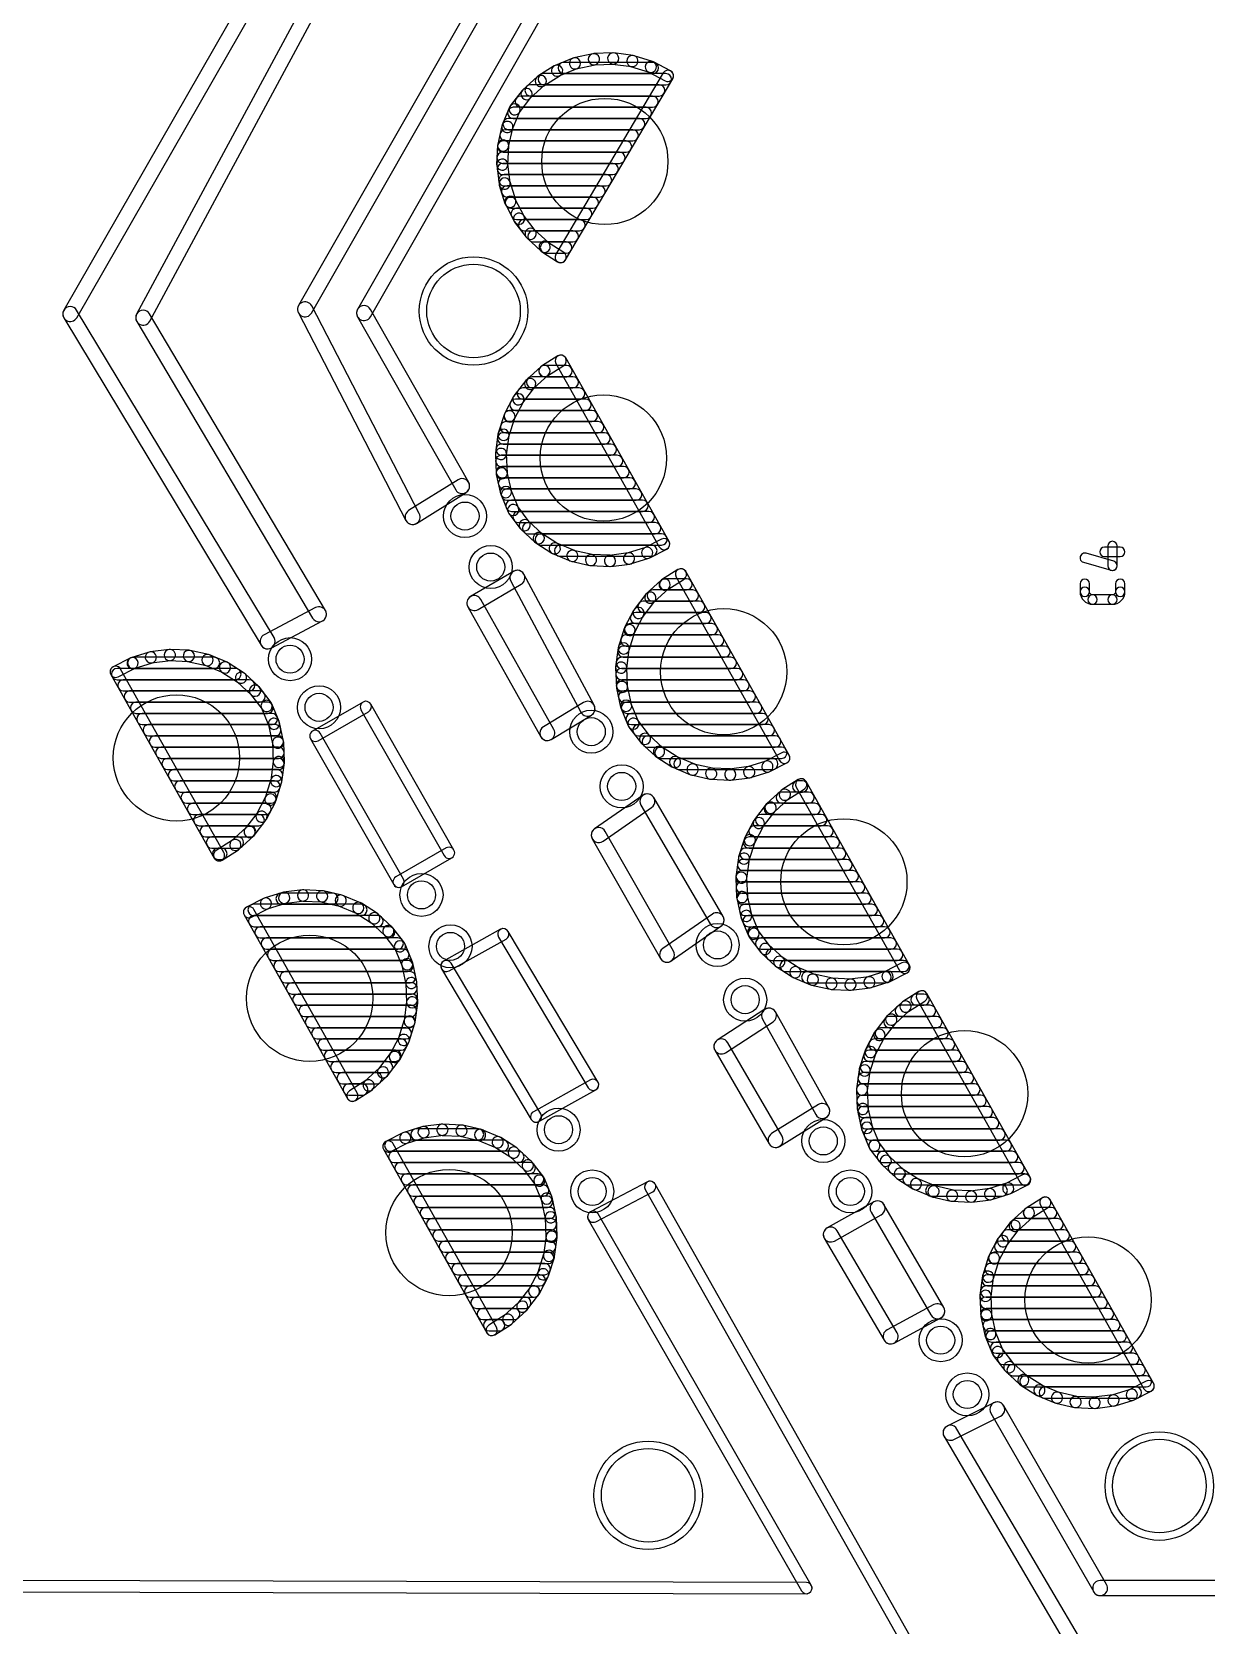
# Model space of a CAD drawing. Extents: x 0.02 to 3.96, y 0.03 to 4.16.
# Drawn here: x 1.051 to 1.679, y 2.564 to 3.415 of the extents above; entities that cross this region are included whole.
import ezdxf

# ---------------------------------------------------------------- set-up
doc = ezdxf.new("R2010")
doc.units = 0
for name, color, linetype in [('17', 82, 'CONTINUOUS'), ('20', 253, 'CONTINUOUS'), ('25', 253, 'CONTINUOUS'), ('30', 253, 'CONTINUOUS')]:
    doc.layers.add(name, color=color, linetype=linetype)

# ---------------------------------------------------------------- blocks, each defined once
blk = doc.blocks.new('ROUNDP')
blk.add_circle((0, 0), 0.5)

msp = doc.modelspace()

# ---------------------------------------------------------------- linework, layer by layer
at = {"layer": '20'}
for points in [[(1.377027, 3.590234), (1.193527, 3.268984, 1), (1.200473, 3.265016), (1.383973, 3.586266, 1)], [(1.231974, 3.263017), (1.408474, 3.572267, 1), (1.401526, 3.576233), (1.225026, 3.266983, 1)], [(1.170279, 3.444988), (1.068029, 3.266488, 1), (1.074971, 3.262512), (1.177221, 3.441012, 1)], [(1.114022, 3.260603), (1.204522, 3.428603, 1), (1.197478, 3.432397), (1.106978, 3.264397, 1)], [(1.193448, 3.26516), (1.250948, 3.15416, 1), (1.258052, 3.15784), (1.200552, 3.26884, 1)], [(1.068074, 3.262435), (1.173574, 3.087435, 1), (1.180426, 3.091565), (1.074926, 3.266565, 1)], [(1.20794, 3.10604), (1.11394, 3.26454, 1), (1.10706, 3.26046), (1.20106, 3.10196, 1)], [(1.284479, 3.174474), (1.231979, 3.266974, 1), (1.225021, 3.263026), (1.277521, 3.170526, 1)], [(1.256614, 3.152604), (1.283114, 3.169104, 1), (1.278886, 3.175896), (1.252386, 3.159396, 1)], [(1.289525, 3.10655), (1.312525, 3.12005, 1), (1.308475, 3.12695), (1.285475, 3.11345, 1)], [(1.306974, 3.121611), (1.344474, 3.051611, 1), (1.351526, 3.055389), (1.314026, 3.125389, 1)], [(1.329988, 3.042457), (1.290988, 3.111957, 1), (1.284012, 3.108043), (1.323012, 3.038543, 1)], [(1.178866, 3.085962), (1.206366, 3.100462, 1), (1.202634, 3.107538), (1.175134, 3.093038, 1)], [(1.228006, 3.057102), (1.201006, 3.041602, 1), (1.203994, 3.036398), (1.230994, 3.051898, 1)], [(1.276606, 2.977987), (1.232106, 3.055987, 1), (1.226894, 3.053013), (1.271394, 2.975013, 1)], [(1.34593, 3.056923), (1.32443, 3.043923, 1), (1.32857, 3.037077), (1.35007, 3.050077, 1)], [(1.199894, 3.037513), (1.244394, 2.959513, 1), (1.249606, 2.962487), (1.205106, 3.040487, 1)], [(1.356277, 2.982711), (1.382277, 3.000711, 1), (1.377723, 3.007289), (1.351723, 2.989289, 1)], [(1.376544, 3.001986), (1.413544, 2.938486, 1), (1.420456, 2.942514), (1.383456, 3.006014, 1)], [(1.393975, 2.923982), (1.357475, 2.987982, 1), (1.350525, 2.984018), (1.387025, 2.920018, 1)], [(1.248494, 2.958398), (1.275494, 2.973898, 1), (1.272506, 2.979102), (1.245506, 2.963602, 1)], [(1.41471, 2.94378), (1.38821, 2.92528, 1), (1.39279, 2.91872), (1.41929, 2.93722, 1)], [(1.301539, 2.93562), (1.271039, 2.91862, 1), (1.273961, 2.91338), (1.304461, 2.93038, 1)], [(1.353577, 2.854036), (1.305577, 2.934536, 1), (1.300423, 2.931464), (1.348423, 2.850964, 1)], [(1.269923, 2.914464), (1.317923, 2.833964, 1), (1.323077, 2.837036), (1.275077, 2.917536, 1)], [(1.421673, 2.869642), (1.447173, 2.886142, 1), (1.442827, 2.892858), (1.417327, 2.876358, 1)], [(1.441508, 2.887549), (1.470008, 2.836549, 1), (1.476992, 2.840451), (1.448492, 2.891451, 1)], [(1.45196, 2.825007), (1.42296, 2.875007, 1), (1.41604, 2.870993), (1.44504, 2.820993, 1)], [(1.321961, 2.83288), (1.352461, 2.84988, 1), (1.349539, 2.85512), (1.319039, 2.83812, 1)], [(1.471392, 2.8419), (1.446392, 2.8264, 1), (1.450608, 2.8196), (1.475608, 2.8351, 1)], [(1.352394, 2.779343), (1.382894, 2.795343, 1), (1.380106, 2.800657), (1.349606, 2.784657, 1)], [(1.378887, 2.796525), (1.516887, 2.552025, 1), (1.522113, 2.554975), (1.384113, 2.799475, 1)], [(1.467601, 2.584994), (1.353601, 2.783494, 1), (1.348399, 2.780506), (1.462399, 2.582006, 1)], [(1.479954, 2.76901), (1.504954, 2.78301, 1), (1.501046, 2.78999), (1.476046, 2.77599, 1)], [(1.499543, 2.784488), (1.531543, 2.729488, 1), (1.538457, 2.733512), (1.506457, 2.788512, 1)], [(1.513449, 2.720025), (1.481449, 2.774525, 1), (1.474551, 2.770475), (1.506551, 2.715975, 1)], [(1.533099, 2.73502), (1.508099, 2.72152, 1), (1.511901, 2.71448), (1.536901, 2.72798, 1)], [(1.543789, 2.662922), (1.568789, 2.675422, 1), (1.565211, 2.682578), (1.540211, 2.670078, 1)], [(1.563534, 2.677004), (1.618534, 2.581504, 1), (1.625466, 2.585496), (1.570466, 2.680996, 1)], [(1.610448, 2.558028), (1.545448, 2.668528, 1), (1.538552, 2.664472), (1.603552, 2.553972, 1)], [(1.037493, 2.5815), (1.464993, 2.5805, 1), (1.465007, 2.5865), (1.037507, 2.5875, 1)], [(1.622, 2.5795), (1.727, 2.5795, 1), (1.727, 2.5875), (1.622, 2.5875, 1)]]:
    msp.add_lwpolyline(points, format="xyb", close=True, dxfattribs=at)
for centre, radius in [((1.28706, 3.266093), 0.025), ((1.2825, 3.1565), 0.0075), ((1.29625, 3.12925), 0.0075), ((1.189, 3.08), 0.0075), ((1.2045, 3.05425), 0.0075), ((1.35, 3.04125), 0.0075), ((1.36625, 3.012), 0.0075), ((1.25925, 2.954), 0.0075), ((1.27475, 2.9265), 0.0075), ((1.4175, 2.92725), 0.0075), ((1.43225, 2.898), 0.0075), ((1.3325, 2.8285), 0.0075), ((1.474, 2.8225), 0.0075), ((1.3505, 2.7955), 0.0075), ((1.4885, 2.7955), 0.0075), ((1.53675, 2.716), 0.0075), ((1.551, 2.687), 0.0075), ((1.380404, 2.63309), 0.025), ((1.653625, 2.638033), 0.025)]:
    msp.add_circle(centre, radius, dxfattribs=at)
at = {"layer": '25'}
for points in [[(1.631028, 3.129949), (1.631028, 3.140504, 1), (1.626028, 3.140504), (1.626028, 3.129949, 1)], [(1.631028, 3.129949), (1.631028, 3.140504, 1), (1.626028, 3.140504), (1.626028, 3.129949, 1)], [(1.613063, 3.131767), (1.627841, 3.127545, 1), (1.629215, 3.132353), (1.614437, 3.136575, 1)], [(1.613063, 3.131767), (1.627841, 3.127545, 1), (1.629215, 3.132353), (1.614437, 3.136575, 1)], [(1.624306, 3.134837), (1.63275, 3.134837, 1), (1.63275, 3.139837), (1.624306, 3.139837, 1)], [(1.624306, 3.134837), (1.63275, 3.134837, 1), (1.63275, 3.139837), (1.624306, 3.139837, 1)], [(1.61625, 3.116058), (1.61625, 3.12028, 1), (1.61125, 3.12028), (1.61125, 3.116058, 1)], [(1.61625, 3.116058), (1.61625, 3.12028, 1), (1.61125, 3.12028), (1.61125, 3.116058, 1)], [(1.61625, 3.116058, 1), (1.61125, 3.116058, 0.414196), (1.617972, 3.109336, 1), (1.617972, 3.114336, -0.414196)], [(1.61625, 3.116058, 1), (1.61125, 3.116058, 0.414196), (1.617972, 3.109336, 1), (1.617972, 3.114336, -0.414196)], [(1.628528, 3.114336, 1), (1.628528, 3.109336, 0.414214), (1.63525, 3.116058, 1), (1.63025, 3.116058, -0.414214)], [(1.628528, 3.114336, 1), (1.628528, 3.109336, 0.414214), (1.63525, 3.116058, 1), (1.63025, 3.116058, -0.414214)], [(1.63025, 3.12028), (1.63025, 3.116058, 1), (1.63525, 3.116058), (1.63525, 3.12028, 1)], [(1.63025, 3.12028), (1.63025, 3.116058, 1), (1.63525, 3.116058), (1.63525, 3.12028, 1)], [(1.628528, 3.114336), (1.617972, 3.114336, 1), (1.617972, 3.109336), (1.628528, 3.109336, 1)], [(1.628528, 3.114336), (1.617972, 3.114336, 1), (1.617972, 3.109336), (1.628528, 3.109336, 1)]]:
    msp.add_lwpolyline(points, format="xyb", close=True, dxfattribs=at)
at = {"layer": '30'}
for points in [[(1.332896, 3.391756), (1.342451, 3.395682, 1), (1.340171, 3.401232), (1.330616, 3.397305, 1)], [(1.335332, 3.393), (1.382905, 3.393, 1), (1.382905, 3.399), (1.335332, 3.399, 1)], [(1.341952, 3.395526), (1.352044, 3.397734, 1), (1.350761, 3.403595), (1.34067, 3.401388, 1)], [(1.351525, 3.397667), (1.361847, 3.398089, 1), (1.361602, 3.404084), (1.35128, 3.403662, 1)], [(1.361325, 3.398113), (1.371563, 3.396736, 1), (1.372362, 3.402683), (1.362124, 3.40406, 1)], [(1.371053, 3.396851), (1.380896, 3.393717, 1), (1.382716, 3.399434), (1.372873, 3.402568, 1)], [(1.380413, 3.393919), (1.389563, 3.389123, 1), (1.392349, 3.394437), (1.383199, 3.399233, 1)], [(1.317413, 3.379829), (1.325049, 3.386787, 1), (1.321007, 3.391222), (1.313371, 3.384264, 1)], [(1.324633, 3.38647), (1.333361, 3.391996, 1), (1.330151, 3.397065), (1.321423, 3.391539, 1)], [(1.324601, 3.387), (1.389903, 3.387, 1), (1.389903, 3.393), (1.324601, 3.393, 1)], [(1.388374, 3.393308), (1.33106, 3.296437, 1), (1.336224, 3.293381), (1.393538, 3.390253, 1)], [(1.311456, 3.372035), (1.317767, 3.380213, 1), (1.313017, 3.383879), (1.306706, 3.375701, 1)], [(1.312269, 3.375), (1.382803, 3.375, 1), (1.382803, 3.381), (1.312269, 3.381, 1)], [(1.317536, 3.381), (1.386353, 3.381, 1), (1.386353, 3.387), (1.317536, 3.387, 1)], [(1.307911, 3.363308), (1.311848, 3.372709, 1), (1.306313, 3.375027), (1.302377, 3.365626, 1)], [(1.308298, 3.369), (1.379253, 3.369, 1), (1.379253, 3.375), (1.308298, 3.375, 1)], [(1.305826, 3.353864), (1.30807, 3.363806, 1), (1.302217, 3.365128), (1.299973, 3.355186, 1)], [(1.305786, 3.363), (1.375703, 3.363, 1), (1.375703, 3.369), (1.305786, 3.369, 1)], [(1.305412, 3.344202), (1.305896, 3.354383, 1), (1.299903, 3.354667), (1.299419, 3.344487, 1)], [(1.302875, 3.351), (1.368603, 3.351, 1), (1.368603, 3.357), (1.302875, 3.357, 1)], [(1.304135, 3.357), (1.372153, 3.357, 1), (1.372153, 3.363), (1.304135, 3.363, 1)], [(1.306683, 3.334614), (1.305391, 3.344724, 1), (1.29944, 3.343964), (1.300731, 3.333854, 1)], [(1.302589, 3.345), (1.365053, 3.345, 1), (1.365053, 3.351), (1.302589, 3.351, 1)], [(1.302715, 3.339), (1.361503, 3.339, 1), (1.361503, 3.345), (1.302715, 3.345, 1)], [(1.303481, 3.333), (1.357953, 3.333, 1), (1.357953, 3.339), (1.303481, 3.339, 1)], [(1.309599, 3.325393), (1.306572, 3.335125, 1), (1.300842, 3.333343), (1.30387, 3.323611, 1)], [(1.305024, 3.327), (1.354403, 3.327, 1), (1.354403, 3.333), (1.305024, 3.333, 1)], [(1.314072, 3.316818), (1.309401, 3.325877, 1), (1.304068, 3.323127), (1.308739, 3.314068, 1)], [(1.306993, 3.321), (1.350853, 3.321, 1), (1.350853, 3.327), (1.306993, 3.327, 1)], [(1.310087, 3.315), (1.347304, 3.315, 1), (1.347304, 3.321), (1.310087, 3.321, 1)], [(1.319966, 3.30915), (1.313793, 3.31726, 1), (1.309018, 3.313626), (1.315192, 3.305516, 1)], [(1.314027, 3.309), (1.343754, 3.309, 1), (1.343754, 3.315), (1.314027, 3.315, 1)], [(1.327102, 3.302623), (1.319614, 3.309537, 1), (1.315544, 3.305129), (1.323032, 3.298215, 1)], [(1.319023, 3.303), (1.340204, 3.303, 1), (1.340204, 3.309), (1.319023, 3.309, 1)], [(1.335263, 3.297433), (1.326688, 3.302942, 1), (1.323445, 3.297895), (1.33202, 3.292385, 1)], [(1.325718, 3.297), (1.336654, 3.297, 1), (1.336654, 3.303), (1.325718, 3.303, 1)], [(1.319363, 3.224879), (1.326999, 3.231837, 1), (1.322958, 3.236272), (1.315322, 3.229314, 1)], [(1.324919, 3.231), (1.336849, 3.231, 1), (1.336849, 3.237), (1.324919, 3.237, 1)], [(1.326583, 3.231519), (1.335311, 3.237046, 1), (1.332101, 3.242115), (1.323373, 3.236589, 1)], [(1.331092, 3.238108), (1.386328, 3.140037, 1), (1.391556, 3.142981), (1.33632, 3.241053, 1)], [(1.313406, 3.217085), (1.319717, 3.225263, 1), (1.314967, 3.228929), (1.308656, 3.220751, 1)], [(1.318334, 3.225), (1.340228, 3.225, 1), (1.340228, 3.231), (1.318334, 3.231, 1)], [(1.308892, 3.208376), (1.313688, 3.217526, 1), (1.308374, 3.220311), (1.303578, 3.211161, 1)], [(1.309501, 3.213), (1.346987, 3.213, 1), (1.346987, 3.219), (1.309501, 3.219, 1)], [(1.313409, 3.219), (1.343608, 3.219, 1), (1.343608, 3.225), (1.313409, 3.225, 1)], [(1.30596, 3.199015), (1.309094, 3.208858, 1), (1.303377, 3.210679), (1.300243, 3.200835, 1)], [(1.306357, 3.207), (1.350366, 3.207, 1), (1.350366, 3.213), (1.306357, 3.213, 1)], [(1.304698, 3.189287), (1.306075, 3.199525, 1), (1.300128, 3.200325), (1.298751, 3.190087, 1)], [(1.304399, 3.201), (1.353746, 3.201, 1), (1.353746, 3.207), (1.304399, 3.207, 1)], [(1.302035, 3.189), (1.360504, 3.189, 1), (1.360504, 3.195), (1.302035, 3.195, 1)], [(1.302842, 3.195), (1.357125, 3.195, 1), (1.357125, 3.201), (1.302842, 3.201, 1)], [(1.305144, 3.179487), (1.304722, 3.189809, 1), (1.298727, 3.189564), (1.299149, 3.179242, 1)], [(1.301875, 3.183), (1.363883, 3.183, 1), (1.363883, 3.189), (1.301875, 3.189, 1)], [(1.30212, 3.177), (1.367263, 3.177, 1), (1.367263, 3.183), (1.30212, 3.183, 1)], [(1.307285, 3.169914), (1.305077, 3.180006, 1), (1.299216, 3.178724), (1.301423, 3.168632, 1)], [(1.30332, 3.171), (1.370642, 3.171, 1), (1.370642, 3.177), (1.30332, 3.177, 1)], [(1.311055, 3.160859), (1.307129, 3.170414, 1), (1.301579, 3.168133), (1.305506, 3.158578, 1)], [(1.304877, 3.165), (1.374021, 3.165, 1), (1.374021, 3.171), (1.304877, 3.171, 1)], [(1.307343, 3.159), (1.377401, 3.159, 1), (1.377401, 3.165), (1.307343, 3.165, 1)], [(1.316841, 3.153425), (1.310668, 3.161535, 1), (1.305894, 3.157901), (1.312067, 3.149791, 1)], [(1.311111, 3.153), (1.38078, 3.153, 1), (1.38078, 3.159), (1.311111, 3.159, 1)], [(1.323977, 3.146898), (1.316489, 3.153812, 1), (1.312419, 3.149404), (1.319907, 3.14249, 1)], [(1.316196, 3.147), (1.384159, 3.147, 1), (1.384159, 3.153), (1.316196, 3.153, 1)], [(1.332138, 3.141708), (1.323563, 3.147218, 1), (1.32032, 3.14217), (1.328895, 3.13666, 1)], [(1.323021, 3.141), (1.387539, 3.141, 1), (1.387539, 3.147), (1.323021, 3.147, 1)], [(1.387567, 3.144175), (1.378508, 3.139504, 1), (1.381258, 3.134171), (1.390317, 3.138843, 1)], [(1.341077, 3.138015), (1.331675, 3.141951, 1), (1.329358, 3.136417), (1.338759, 3.13248, 1)], [(1.333345, 3.135), (1.382137, 3.135, 1), (1.382137, 3.141), (1.333345, 3.141, 1)], [(1.350521, 3.135929), (1.340579, 3.138174, 1), (1.339257, 3.132321), (1.349199, 3.130077, 1)], [(1.360183, 3.135516), (1.350002, 3.136, 1), (1.349718, 3.130006), (1.359898, 3.129523, 1)], [(1.369771, 3.136786), (1.359661, 3.135495, 1), (1.360421, 3.129543), (1.370531, 3.130835, 1)], [(1.378992, 3.139702), (1.36926, 3.136675, 1), (1.371042, 3.130946), (1.380774, 3.133973, 1)], [(1.390833, 3.117309), (1.399561, 3.122836, 1), (1.396351, 3.127905), (1.387623, 3.122379, 1)], [(1.395342, 3.123898), (1.450578, 3.025827, 1), (1.455806, 3.028771), (1.40057, 3.126843, 1)], [(1.383613, 3.110669), (1.391249, 3.117627, 1), (1.387208, 3.122062), (1.379572, 3.115104, 1)], [(1.382814, 3.111), (1.40436, 3.111, 1), (1.40436, 3.117), (1.382814, 3.117, 1)], [(1.389474, 3.117), (1.400981, 3.117, 1), (1.400981, 3.123), (1.389474, 3.123, 1)], [(1.377656, 3.102875), (1.383967, 3.111053, 1), (1.379217, 3.114719), (1.372906, 3.106541, 1)], [(1.377821, 3.105), (1.407739, 3.105, 1), (1.407739, 3.111), (1.377821, 3.111, 1)], [(1.373142, 3.094166), (1.377938, 3.103316, 1), (1.372624, 3.106101), (1.367828, 3.096951, 1)], [(1.373861, 3.099), (1.411119, 3.099, 1), (1.411119, 3.105), (1.373861, 3.105, 1)], [(1.37021, 3.084805), (1.373344, 3.094648, 1), (1.367627, 3.096469), (1.364493, 3.086625, 1)], [(1.368716, 3.087), (1.417877, 3.087, 1), (1.417877, 3.093), (1.368716, 3.093, 1)], [(1.370717, 3.093), (1.414498, 3.093, 1), (1.414498, 3.099), (1.370717, 3.099, 1)], [(1.105758, 3.075047), (1.11549, 3.078075, 1), (1.113708, 3.083804), (1.103976, 3.080777, 1)], [(1.114979, 3.077964), (1.125089, 3.079255, 1), (1.124329, 3.085207), (1.114219, 3.083915, 1)], [(1.124567, 3.079234), (1.134747, 3.07875, 1), (1.135032, 3.084743), (1.124852, 3.085227, 1)], [(1.134229, 3.07882), (1.144171, 3.076576, 1), (1.145493, 3.082429), (1.13555, 3.084673, 1)], [(1.368948, 3.075077), (1.370325, 3.085315, 1), (1.364378, 3.086115), (1.363001, 3.075877, 1)], [(1.367121, 3.081), (1.421257, 3.081, 1), (1.421257, 3.087), (1.367121, 3.087, 1)], [(1.097183, 3.070574), (1.106242, 3.075246, 1), (1.103492, 3.080578), (1.094433, 3.075907, 1)], [(1.153658, 2.976642), (1.098422, 3.074713, 1), (1.093194, 3.071769), (1.14843, 2.973697, 1)], [(1.096507, 3.069), (1.159783, 3.069, 1), (1.159783, 3.075), (1.096507, 3.075, 1)], [(1.10515, 3.075), (1.14842, 3.075, 1), (1.14842, 3.081), (1.10515, 3.081, 1)], [(1.143673, 3.076735), (1.153075, 3.072799, 1), (1.155392, 3.078333), (1.145991, 3.08227, 1)], [(1.152612, 3.073042), (1.161186, 3.067532, 1), (1.16443, 3.07258), (1.155855, 3.07809, 1)], [(1.369394, 3.065277), (1.368972, 3.075599, 1), (1.362977, 3.075354), (1.363399, 3.065032, 1)], [(1.366117, 3.069), (1.428015, 3.069, 1), (1.428015, 3.075), (1.366117, 3.075, 1)], [(1.366314, 3.075), (1.424636, 3.075, 1), (1.424636, 3.081), (1.366314, 3.081, 1)], [(1.099886, 3.063), (1.1672, 3.063, 1), (1.1672, 3.069), (1.099886, 3.069, 1)], [(1.160773, 3.067852), (1.168261, 3.060938, 1), (1.172331, 3.065345), (1.164843, 3.07226, 1)], [(1.167909, 3.061324), (1.174082, 3.053215, 1), (1.178856, 3.056849), (1.172683, 3.064959, 1)], [(1.366362, 3.063), (1.431395, 3.063, 1), (1.431395, 3.069), (1.366362, 3.069, 1)], [(1.371535, 3.055704), (1.369327, 3.065796, 1), (1.363466, 3.064514), (1.365673, 3.054422, 1)], [(1.103266, 3.057), (1.172687, 3.057, 1), (1.172687, 3.063), (1.103266, 3.063, 1)], [(1.173694, 3.053891), (1.177621, 3.044336, 1), (1.183171, 3.046617), (1.179244, 3.056172, 1)], [(1.367524, 3.057), (1.434774, 3.057, 1), (1.434774, 3.063), (1.367524, 3.063, 1)], [(1.375305, 3.046649), (1.371379, 3.056204, 1), (1.365829, 3.053923), (1.369756, 3.044368, 1)], [(1.106645, 3.051), (1.176893, 3.051, 1), (1.176893, 3.057), (1.106645, 3.057, 1)], [(1.110024, 3.045), (1.179359, 3.045, 1), (1.179359, 3.051), (1.110024, 3.051, 1)], [(1.369041, 3.051), (1.438153, 3.051, 1), (1.438153, 3.057), (1.369041, 3.057, 1)], [(1.371507, 3.045), (1.441532, 3.045, 1), (1.441532, 3.051), (1.371507, 3.051, 1)], [(1.113404, 3.039), (1.181156, 3.039, 1), (1.181156, 3.045), (1.113404, 3.045, 1)], [(1.177465, 3.044835), (1.179673, 3.034744, 1), (1.185534, 3.036026), (1.183327, 3.046118, 1)], [(1.381091, 3.039215), (1.374918, 3.047325, 1), (1.370144, 3.043691), (1.376317, 3.035581, 1)], [(1.375201, 3.039), (1.444912, 3.039, 1), (1.444912, 3.045), (1.375201, 3.045, 1)], [(1.388227, 3.032688), (1.380739, 3.039602, 1), (1.376669, 3.035194), (1.384157, 3.02828, 1)], [(1.116783, 3.033), (1.182469, 3.033, 1), (1.182469, 3.039), (1.116783, 3.039, 1)], [(1.120162, 3.027), (1.182824, 3.027, 1), (1.182824, 3.033), (1.120162, 3.033, 1)], [(1.179606, 3.035262), (1.180028, 3.024941, 1), (1.186023, 3.025186), (1.185601, 3.035507, 1)], [(1.380218, 3.033), (1.448291, 3.033, 1), (1.448291, 3.039), (1.380218, 3.039, 1)], [(1.396388, 3.027498), (1.387813, 3.033008, 1), (1.38457, 3.02796), (1.393145, 3.02245, 1)], [(1.386945, 3.027), (1.45167, 3.027, 1), (1.45167, 3.033), (1.386945, 3.033, 1)], [(1.123542, 3.021), (1.182883, 3.021, 1), (1.182883, 3.027), (1.123542, 3.027, 1)], [(1.180052, 3.025463), (1.178675, 3.015225, 1), (1.184622, 3.014425), (1.185999, 3.024663, 1)], [(1.405327, 3.023805), (1.395925, 3.027741, 1), (1.393608, 3.022207), (1.403009, 3.01827, 1)], [(1.397093, 3.021), (1.446794, 3.021, 1), (1.446794, 3.027), (1.397093, 3.027, 1)], [(1.414771, 3.021719), (1.404829, 3.023964, 1), (1.403507, 3.018111), (1.413449, 3.015867, 1)], [(1.443242, 3.025492), (1.43351, 3.022465, 1), (1.435292, 3.016736), (1.445024, 3.019763, 1)], [(1.451817, 3.029965), (1.442758, 3.025294, 1), (1.445508, 3.019961), (1.454567, 3.024633, 1)], [(1.126921, 3.015), (1.182076, 3.015, 1), (1.182076, 3.021), (1.126921, 3.021, 1)], [(1.1303, 3.009), (1.180749, 3.009, 1), (1.180749, 3.015), (1.1303, 3.015, 1)], [(1.17879, 3.015735), (1.175656, 3.005892, 1), (1.181373, 3.004071), (1.184507, 3.013915, 1)], [(1.424433, 3.021306), (1.414252, 3.02179, 1), (1.413968, 3.015796), (1.424148, 3.015313, 1)], [(1.434021, 3.022576), (1.423911, 3.021285, 1), (1.424671, 3.015333), (1.434781, 3.016625, 1)], [(1.455083, 3.005019), (1.463811, 3.010546, 1), (1.460601, 3.015615), (1.451873, 3.010089, 1)], [(1.4605, 3.009), (1.462814, 3.009, 1), (1.462814, 3.015), (1.4605, 3.015, 1)], [(1.459592, 3.011608), (1.514828, 2.913537, 1), (1.520056, 2.916481), (1.46482, 3.014553, 1)], [(1.13368, 3.003), (1.178839, 3.003, 1), (1.178839, 3.009), (1.13368, 3.009, 1)], [(1.175857, 3.006374), (1.171062, 2.997224, 1), (1.176376, 2.994439), (1.181172, 3.003589, 1)], [(1.447863, 2.998379), (1.455499, 3.005337, 1), (1.451458, 3.009772), (1.443822, 3.002814, 1)], [(1.451773, 3.003), (1.466194, 3.003, 1), (1.466194, 3.009), (1.451773, 3.009, 1)], [(1.137059, 2.997), (1.175904, 2.997, 1), (1.175904, 3.003), (1.137059, 3.003, 1)], [(1.171344, 2.997664), (1.165033, 2.989486, 1), (1.169783, 2.985821), (1.176094, 2.993999, 1)], [(1.441906, 2.990585), (1.448217, 2.998763, 1), (1.443467, 3.002429), (1.437156, 2.994251, 1)], [(1.445382, 2.997), (1.469573, 2.997, 1), (1.469573, 3.003), (1.445382, 3.003, 1)], [(1.140438, 2.991), (1.172306, 2.991, 1), (1.172306, 2.997), (1.140438, 2.997, 1)], [(1.143818, 2.985), (1.167675, 2.985, 1), (1.167675, 2.991), (1.143818, 2.991, 1)], [(1.165387, 2.989871), (1.157751, 2.982913, 1), (1.161792, 2.978478), (1.169428, 2.985436, 1)], [(1.437392, 2.981876), (1.442188, 2.991026, 1), (1.436874, 2.993811), (1.432078, 2.984661, 1)], [(1.437215, 2.985), (1.476332, 2.985, 1), (1.476332, 2.991), (1.437215, 2.991, 1)], [(1.440751, 2.991), (1.472952, 2.991, 1), (1.472952, 2.997), (1.440751, 2.997, 1)], [(1.147197, 2.979), (1.161203, 2.979, 1), (1.161203, 2.985), (1.147197, 2.985, 1)], [(1.158167, 2.98323), (1.149439, 2.977704, 1), (1.152649, 2.972635), (1.161377, 2.978161, 1)], [(1.43446, 2.972515), (1.437594, 2.982358, 1), (1.431877, 2.984179), (1.428743, 2.974335, 1)], [(1.434331, 2.979), (1.479711, 2.979, 1), (1.479711, 2.985), (1.434331, 2.985, 1)], [(1.150576, 2.973), (1.152355, 2.973, 1), (1.152355, 2.979), (1.150576, 2.979, 1)], [(1.433198, 2.962787), (1.434575, 2.973025, 1), (1.428628, 2.973825), (1.427251, 2.963587, 1)], [(1.431141, 2.967), (1.48647, 2.967, 1), (1.48647, 2.973), (1.431141, 2.973, 1)], [(1.432421, 2.973), (1.48309, 2.973, 1), (1.48309, 2.979), (1.432421, 2.979, 1)], [(1.433644, 2.952987), (1.433222, 2.963309, 1), (1.427227, 2.963064), (1.427649, 2.952742, 1)], [(1.430334, 2.961), (1.489849, 2.961, 1), (1.489849, 2.967), (1.430334, 2.967, 1)], [(1.177008, 2.946547), (1.18674, 2.949575, 1), (1.184958, 2.955304), (1.175226, 2.952277, 1)], [(1.184437, 2.949), (1.211663, 2.949, 1), (1.211663, 2.955), (1.184437, 2.955, 1)], [(1.186229, 2.949464), (1.196339, 2.950755, 1), (1.195579, 2.956707), (1.185469, 2.955415, 1)], [(1.195817, 2.950734), (1.205997, 2.95025, 1), (1.206282, 2.956243), (1.196102, 2.956727, 1)], [(1.205479, 2.95032), (1.215421, 2.948076, 1), (1.216743, 2.953929), (1.2068, 2.956173, 1)], [(1.430437, 2.955), (1.493228, 2.955, 1), (1.493228, 2.961), (1.430437, 2.961, 1)], [(1.435785, 2.943414), (1.433577, 2.953506, 1), (1.427716, 2.952224), (1.429923, 2.942132, 1)], [(1.430836, 2.949), (1.496608, 2.949, 1), (1.496608, 2.955), (1.430836, 2.955, 1)], [(1.168433, 2.942074), (1.177492, 2.946746, 1), (1.174742, 2.952078), (1.165683, 2.947407, 1)], [(1.224908, 2.848142), (1.169672, 2.946213, 1), (1.164444, 2.943269), (1.21968, 2.845197, 1)], [(1.1695, 2.943), (1.227142, 2.943, 1), (1.227142, 2.949), (1.1695, 2.949, 1)], [(1.214923, 2.948235), (1.224325, 2.944299, 1), (1.226642, 2.949833), (1.217241, 2.95377, 1)], [(1.223862, 2.944542), (1.232436, 2.939032, 1), (1.23568, 2.94408), (1.227105, 2.94959, 1)], [(1.432148, 2.943), (1.499987, 2.943, 1), (1.499987, 2.949), (1.432148, 2.949, 1)], [(1.169728, 2.937), (1.235743, 2.937, 1), (1.235743, 2.943), (1.169728, 2.943, 1)], [(1.232023, 2.939352), (1.239511, 2.932438, 1), (1.243581, 2.936845), (1.236093, 2.94376, 1)], [(1.439555, 2.934359), (1.435629, 2.943914, 1), (1.430079, 2.941633), (1.434006, 2.932078, 1)], [(1.433994, 2.937), (1.503366, 2.937, 1), (1.503366, 2.943), (1.433994, 2.943, 1)], [(1.173108, 2.931), (1.242034, 2.931, 1), (1.242034, 2.937), (1.173108, 2.937, 1)], [(1.176487, 2.925), (1.246601, 2.925, 1), (1.246601, 2.931), (1.176487, 2.931, 1)], [(1.239159, 2.932824), (1.245332, 2.924715, 1), (1.250106, 2.928349), (1.243933, 2.936459, 1)], [(1.244944, 2.925391), (1.248871, 2.915836, 1), (1.254421, 2.918117), (1.250494, 2.927672, 1)], [(1.436459, 2.931), (1.506746, 2.931, 1), (1.506746, 2.937), (1.436459, 2.937, 1)], [(1.445341, 2.926925), (1.439168, 2.935035, 1), (1.434394, 2.931401), (1.440567, 2.923291, 1)], [(1.440753, 2.925), (1.510125, 2.925, 1), (1.510125, 2.931), (1.440753, 2.931, 1)], [(1.179866, 2.919), (1.249581, 2.919, 1), (1.249581, 2.925), (1.179866, 2.925, 1)], [(1.452477, 2.920398), (1.444989, 2.927312, 1), (1.440919, 2.922904), (1.448407, 2.91599, 1)], [(1.44632, 2.919), (1.513504, 2.919, 1), (1.513504, 2.925), (1.44632, 2.925, 1)], [(1.460638, 2.915208), (1.452063, 2.920718, 1), (1.44882, 2.91567), (1.457395, 2.91016, 1)], [(1.183246, 2.913), (1.251859, 2.913, 1), (1.251859, 2.919), (1.183246, 2.919, 1)], [(1.186625, 2.907), (1.253172, 2.907, 1), (1.253172, 2.913), (1.186625, 2.913, 1)], [(1.248715, 2.916335), (1.250923, 2.906244, 1), (1.256784, 2.907526), (1.254577, 2.917618, 1)], [(1.453856, 2.913), (1.516883, 2.913, 1), (1.516883, 2.919), (1.453856, 2.919, 1)], [(1.469577, 2.911515), (1.460175, 2.915451, 1), (1.457858, 2.909917), (1.467259, 2.90598, 1)], [(1.465427, 2.907), (1.507297, 2.907, 1), (1.507297, 2.913), (1.465427, 2.913, 1)], [(1.507492, 2.913202), (1.49776, 2.910175, 1), (1.499542, 2.904446), (1.509274, 2.907473, 1)], [(1.516067, 2.917675), (1.507008, 2.913004, 1), (1.509758, 2.907671), (1.518817, 2.912343, 1)], [(1.190004, 2.901), (1.253971, 2.901, 1), (1.253971, 2.907), (1.190004, 2.907, 1)], [(1.250856, 2.906762), (1.251278, 2.896441, 1), (1.257273, 2.896686), (1.256851, 2.907007, 1)], [(1.479021, 2.909429), (1.469079, 2.911674, 1), (1.467757, 2.905821), (1.477699, 2.903577, 1)], [(1.488683, 2.909016), (1.478502, 2.9095, 1), (1.478218, 2.903506), (1.488398, 2.903023, 1)], [(1.498271, 2.910286), (1.488161, 2.908995, 1), (1.488921, 2.903043), (1.499031, 2.904335, 1)], [(1.193384, 2.895), (1.254217, 2.895, 1), (1.254217, 2.901), (1.193384, 2.901, 1)], [(1.251302, 2.896963), (1.249925, 2.886725, 1), (1.255872, 2.885925), (1.257249, 2.896163, 1)], [(1.512363, 2.885129), (1.519999, 2.892087, 1), (1.515958, 2.896522), (1.508322, 2.889564, 1)], [(1.519583, 2.891769), (1.528311, 2.897296, 1), (1.525101, 2.902365), (1.516373, 2.896839, 1)], [(1.523815, 2.895), (1.527737, 2.895, 1), (1.527737, 2.901), (1.523815, 2.901, 1)], [(1.524092, 2.898358), (1.579328, 2.800287, 1), (1.584556, 2.803231), (1.52932, 2.901303, 1)], [(1.196763, 2.889), (1.253662, 2.889, 1), (1.253662, 2.895), (1.196763, 2.895, 1)], [(1.200142, 2.883), (1.252795, 2.883, 1), (1.252795, 2.889), (1.200142, 2.889, 1)], [(1.25004, 2.887235), (1.246906, 2.877392, 1), (1.252623, 2.875571), (1.255757, 2.885415, 1)], [(1.506406, 2.877335), (1.512717, 2.885513, 1), (1.507967, 2.889179), (1.501656, 2.881001, 1)], [(1.509303, 2.883), (1.534496, 2.883, 1), (1.534496, 2.889), (1.509303, 2.889, 1)], [(1.515449, 2.889), (1.531116, 2.889, 1), (1.531116, 2.895), (1.515449, 2.895, 1)], [(1.203522, 2.877), (1.250885, 2.877, 1), (1.250885, 2.883), (1.203522, 2.883, 1)], [(1.247107, 2.877874), (1.242312, 2.868724, 1), (1.247626, 2.865939), (1.252422, 2.875089, 1)], [(1.501892, 2.868626), (1.506688, 2.877776, 1), (1.501374, 2.880561), (1.496578, 2.871411, 1)], [(1.504673, 2.877), (1.537875, 2.877, 1), (1.537875, 2.883), (1.504673, 2.883, 1)], [(1.206901, 2.871), (1.248464, 2.871, 1), (1.248464, 2.877), (1.206901, 2.877, 1)], [(1.21028, 2.865), (1.24532, 2.865, 1), (1.24532, 2.871), (1.21028, 2.871, 1)], [(1.242594, 2.869164), (1.236283, 2.860986, 1), (1.241033, 2.857321), (1.247344, 2.865499, 1)], [(1.49896, 2.859265), (1.502094, 2.869108, 1), (1.496377, 2.870929), (1.493243, 2.861085, 1)], [(1.498593, 2.865), (1.544633, 2.865, 1), (1.544633, 2.871), (1.498593, 2.871, 1)], [(1.501322, 2.871), (1.541254, 2.871, 1), (1.541254, 2.877), (1.501322, 2.877, 1)], [(1.213659, 2.859), (1.240854, 2.859, 1), (1.240854, 2.865), (1.213659, 2.865, 1)], [(1.236637, 2.861371), (1.229001, 2.854413, 1), (1.233042, 2.849978), (1.240678, 2.856936, 1)], [(1.497698, 2.849537), (1.499075, 2.859775, 1), (1.493128, 2.860575), (1.491751, 2.850337, 1)], [(1.496682, 2.859), (1.548013, 2.859, 1), (1.548013, 2.865), (1.496682, 2.865, 1)], [(1.217039, 2.853), (1.235197, 2.853, 1), (1.235197, 2.859), (1.217039, 2.859, 1)], [(1.220418, 2.847), (1.227554, 2.847, 1), (1.227554, 2.853), (1.220418, 2.853, 1)], [(1.229417, 2.85473), (1.220689, 2.849204, 1), (1.223899, 2.844135), (1.232627, 2.849661, 1)], [(1.498144, 2.839737), (1.497722, 2.850059, 1), (1.491727, 2.849814), (1.492149, 2.839492, 1)], [(1.494733, 2.847), (1.554771, 2.847, 1), (1.554771, 2.853), (1.494733, 2.853, 1)], [(1.49554, 2.853), (1.551392, 2.853, 1), (1.551392, 2.859), (1.49554, 2.859, 1)], [(1.494967, 2.841), (1.558151, 2.841, 1), (1.558151, 2.847), (1.494967, 2.847, 1)], [(1.500285, 2.830164), (1.498077, 2.840256, 1), (1.492216, 2.838974), (1.494423, 2.828882, 1)], [(1.4955, 2.835), (1.56153, 2.835, 1), (1.56153, 2.841), (1.4955, 2.841, 1)], [(1.251508, 2.821297), (1.26124, 2.824325, 1), (1.259458, 2.830054), (1.249726, 2.827027, 1)], [(1.256526, 2.823), (1.289485, 2.823, 1), (1.289485, 2.829), (1.256526, 2.829, 1)], [(1.260729, 2.824214), (1.270839, 2.825505, 1), (1.270079, 2.831457), (1.259969, 2.830165, 1)], [(1.270317, 2.825484), (1.280497, 2.825, 1), (1.280782, 2.830993), (1.270602, 2.831477, 1)], [(1.279979, 2.82507), (1.289921, 2.822826, 1), (1.291243, 2.828679), (1.2813, 2.830923, 1)], [(1.289423, 2.822985), (1.298825, 2.819049, 1), (1.301142, 2.824583), (1.291741, 2.82852, 1)], [(1.496812, 2.829), (1.564909, 2.829, 1), (1.564909, 2.835), (1.496812, 2.835, 1)], [(1.504055, 2.821109), (1.500129, 2.830664, 1), (1.494579, 2.828383), (1.498506, 2.818828, 1)], [(1.498802, 2.823), (1.568289, 2.823, 1), (1.568289, 2.829), (1.498802, 2.829, 1)], [(1.242933, 2.816824), (1.251992, 2.821496, 1), (1.249242, 2.826828), (1.240183, 2.822157, 1)], [(1.299408, 2.722892), (1.244172, 2.820963, 1), (1.238944, 2.818019), (1.29418, 2.719947, 1)], [(1.242546, 2.817), (1.302809, 2.817, 1), (1.302809, 2.823), (1.242546, 2.823, 1)], [(1.298362, 2.819292), (1.306936, 2.813782, 1), (1.31018, 2.81883), (1.301605, 2.82434, 1)], [(1.306523, 2.814102), (1.314011, 2.807188, 1), (1.318081, 2.811595), (1.310593, 2.81851, 1)], [(1.501268, 2.817), (1.571668, 2.817, 1), (1.571668, 2.823), (1.501268, 2.823, 1)], [(1.509841, 2.813675), (1.503668, 2.821785, 1), (1.498894, 2.818151), (1.505067, 2.810041, 1)], [(1.244651, 2.811), (1.311055, 2.811, 1), (1.311055, 2.817), (1.244651, 2.817, 1)], [(1.24803, 2.805), (1.317105, 2.805, 1), (1.317105, 2.811), (1.24803, 2.811, 1)], [(1.313659, 2.807574), (1.319832, 2.799465, 1), (1.324606, 2.803099), (1.318433, 2.811209, 1)], [(1.505824, 2.811), (1.575047, 2.811, 1), (1.575047, 2.817), (1.505824, 2.817, 1)], [(1.516977, 2.807148), (1.509489, 2.814062, 1), (1.505419, 2.809654), (1.512907, 2.80274, 1)], [(1.511632, 2.805), (1.578427, 2.805, 1), (1.578427, 2.811), (1.511632, 2.811, 1)], [(1.251409, 2.799), (1.321672, 2.799, 1), (1.321672, 2.805), (1.251409, 2.805, 1)], [(1.319444, 2.800141), (1.323371, 2.790586, 1), (1.328921, 2.792867), (1.324994, 2.802422, 1)], [(1.525138, 2.801958), (1.516563, 2.807468, 1), (1.51332, 2.80242), (1.521895, 2.79691, 1)], [(1.519523, 2.799), (1.581806, 2.799, 1), (1.581806, 2.805), (1.519523, 2.805, 1)], [(1.534077, 2.798265), (1.524675, 2.802201, 1), (1.522358, 2.796667), (1.531759, 2.79273, 1)], [(1.580567, 2.804425), (1.571508, 2.799754, 1), (1.574258, 2.794421), (1.583317, 2.799093, 1)], [(1.254789, 2.793), (1.32439, 2.793, 1), (1.32439, 2.799), (1.254789, 2.799, 1)], [(1.323215, 2.791085), (1.325423, 2.780994, 1), (1.331284, 2.782276), (1.329077, 2.792368, 1)], [(1.531718, 2.793), (1.569386, 2.793, 1), (1.569386, 2.799), (1.531718, 2.799, 1)], [(1.543521, 2.796179), (1.533579, 2.798424, 1), (1.532257, 2.792571), (1.542199, 2.790327, 1)], [(1.553183, 2.795766), (1.543002, 2.79625, 1), (1.542718, 2.790256), (1.552898, 2.789773, 1)], [(1.562771, 2.797036), (1.552661, 2.795745, 1), (1.553421, 2.789793), (1.563531, 2.791085, 1)], [(1.571992, 2.799952), (1.56226, 2.796925, 1), (1.564042, 2.791196), (1.573774, 2.794223, 1)], [(1.258168, 2.787), (1.326524, 2.787, 1), (1.326524, 2.793), (1.258168, 2.793, 1)], [(1.261547, 2.781), (1.327836, 2.781, 1), (1.327836, 2.787), (1.261547, 2.787, 1)], [(1.578363, 2.774879), (1.585999, 2.781837, 1), (1.581958, 2.786272), (1.574322, 2.779314, 1)], [(1.583919, 2.781), (1.595849, 2.781, 1), (1.595849, 2.787), (1.583919, 2.787, 1)], [(1.585583, 2.781519), (1.594311, 2.787046, 1), (1.591101, 2.792115), (1.582373, 2.786589, 1)], [(1.590092, 2.788108), (1.645328, 2.690037, 1), (1.650556, 2.692981), (1.59532, 2.791053, 1)], [(1.264927, 2.775), (1.328502, 2.775, 1), (1.328502, 2.781), (1.264927, 2.781, 1)], [(1.325356, 2.781512), (1.325778, 2.771191, 1), (1.331773, 2.771436), (1.331351, 2.781757, 1)], [(1.572406, 2.767085), (1.578717, 2.775263, 1), (1.573967, 2.778929), (1.567656, 2.770751, 1)], [(1.577334, 2.775), (1.599228, 2.775, 1), (1.599228, 2.781), (1.577334, 2.781, 1)], [(1.268306, 2.769), (1.328747, 2.769, 1), (1.328747, 2.775), (1.268306, 2.775, 1)], [(1.271685, 2.763), (1.328061, 2.763, 1), (1.328061, 2.769), (1.271685, 2.769, 1)], [(1.325802, 2.771713), (1.324425, 2.761475, 1), (1.330372, 2.760675), (1.331749, 2.770913, 1)], [(1.567892, 2.758376), (1.572688, 2.767526, 1), (1.567374, 2.770311), (1.562578, 2.761161, 1)], [(1.568501, 2.763), (1.605987, 2.763, 1), (1.605987, 2.769), (1.568501, 2.769, 1)], [(1.572409, 2.769), (1.602608, 2.769, 1), (1.602608, 2.775), (1.572409, 2.775, 1)], [(1.275065, 2.757), (1.327056, 2.757, 1), (1.327056, 2.763), (1.275065, 2.763, 1)], [(1.32454, 2.761985), (1.321406, 2.752142, 1), (1.327123, 2.750321), (1.330257, 2.760165, 1)], [(1.56496, 2.749015), (1.568094, 2.758858, 1), (1.562377, 2.760679), (1.559243, 2.750835, 1)], [(1.565357, 2.757), (1.609366, 2.757, 1), (1.609366, 2.763), (1.565357, 2.763, 1)], [(1.278444, 2.751), (1.325146, 2.751, 1), (1.325146, 2.757), (1.278444, 2.757, 1)], [(1.281823, 2.745), (1.322571, 2.745, 1), (1.322571, 2.751), (1.281823, 2.751, 1)], [(1.321607, 2.752624), (1.316812, 2.743474, 1), (1.322126, 2.740689), (1.326922, 2.749839, 1)], [(1.563698, 2.739287), (1.565075, 2.749525, 1), (1.559128, 2.750325), (1.557751, 2.740087, 1)], [(1.561842, 2.745), (1.616125, 2.745, 1), (1.616125, 2.751), (1.561842, 2.751, 1)], [(1.563399, 2.751), (1.612746, 2.751, 1), (1.612746, 2.757), (1.563399, 2.757, 1)], [(1.285203, 2.739), (1.319406, 2.739, 1), (1.319406, 2.745), (1.285203, 2.745, 1)], [(1.317094, 2.743914), (1.310783, 2.735736, 1), (1.315533, 2.732071), (1.321844, 2.740249, 1)], [(1.564144, 2.729487), (1.563722, 2.739809, 1), (1.557727, 2.739564), (1.558149, 2.729242, 1)], [(1.561035, 2.739), (1.619504, 2.739, 1), (1.619504, 2.745), (1.561035, 2.745, 1)], [(1.288582, 2.733), (1.314776, 2.733, 1), (1.314776, 2.739), (1.288582, 2.739, 1)], [(1.311137, 2.736121), (1.303501, 2.729163, 1), (1.307542, 2.724728), (1.315178, 2.731686, 1)], [(1.560875, 2.733), (1.622883, 2.733, 1), (1.622883, 2.739), (1.560875, 2.739, 1)], [(1.291961, 2.727), (1.308874, 2.727, 1), (1.308874, 2.733), (1.291961, 2.733, 1)], [(1.295341, 2.721), (1.300869, 2.721, 1), (1.300869, 2.727), (1.295341, 2.727, 1)], [(1.303917, 2.72948), (1.295189, 2.723954, 1), (1.298399, 2.718885), (1.307127, 2.724411, 1)], [(1.56112, 2.727), (1.626263, 2.727, 1), (1.626263, 2.733), (1.56112, 2.733, 1)], [(1.566285, 2.719914), (1.564077, 2.730006, 1), (1.558216, 2.728724), (1.560423, 2.718632, 1)], [(1.56232, 2.721), (1.629642, 2.721, 1), (1.629642, 2.727), (1.56232, 2.727, 1)], [(1.570055, 2.710859), (1.566129, 2.720414, 1), (1.560579, 2.718133), (1.564506, 2.708578, 1)], [(1.563877, 2.715), (1.633021, 2.715, 1), (1.633021, 2.721), (1.563877, 2.721, 1)], [(1.566343, 2.709), (1.636401, 2.709, 1), (1.636401, 2.715), (1.566343, 2.715, 1)], [(1.575841, 2.703425), (1.569668, 2.711535, 1), (1.564894, 2.707901), (1.571067, 2.699791, 1)], [(1.570111, 2.703), (1.63978, 2.703, 1), (1.63978, 2.709), (1.570111, 2.709, 1)], [(1.582977, 2.696898), (1.575489, 2.703812, 1), (1.571419, 2.699404), (1.578907, 2.69249, 1)], [(1.575196, 2.697), (1.643159, 2.697, 1), (1.643159, 2.703), (1.575196, 2.703, 1)], [(1.591138, 2.691708), (1.582563, 2.697218, 1), (1.57932, 2.69217), (1.587895, 2.68666, 1)], [(1.582021, 2.691), (1.646539, 2.691, 1), (1.646539, 2.697), (1.582021, 2.697, 1)], [(1.600077, 2.688015), (1.590675, 2.691951, 1), (1.588358, 2.686417), (1.597759, 2.68248, 1)], [(1.646567, 2.694175), (1.637508, 2.689504, 1), (1.640258, 2.684171), (1.649317, 2.688843, 1)], [(1.592345, 2.685), (1.641137, 2.685, 1), (1.641137, 2.691), (1.592345, 2.691, 1)], [(1.609521, 2.685929), (1.599579, 2.688174, 1), (1.598257, 2.682321), (1.608199, 2.680077, 1)], [(1.619183, 2.685516), (1.609002, 2.686, 1), (1.608718, 2.680006), (1.618898, 2.679523, 1)], [(1.628771, 2.686786), (1.618661, 2.685495, 1), (1.619421, 2.679543), (1.629531, 2.680835, 1)], [(1.637992, 2.689702), (1.62826, 2.686675, 1), (1.630042, 2.680946), (1.639774, 2.683973, 1)]]:
    msp.add_lwpolyline(points, format="xyb", close=True, dxfattribs=at)
for centre, radius in [((1.28706, 3.266093), 0.029), ((1.2825, 3.1565), 0.0115), ((1.29625, 3.12925), 0.0115), ((1.189, 3.08), 0.0115), ((1.2045, 3.05425), 0.0115), ((1.35, 3.04125), 0.0115), ((1.36625, 3.012), 0.0115), ((1.25925, 2.954), 0.0115), ((1.27475, 2.9265), 0.0115), ((1.4175, 2.92725), 0.0115), ((1.43225, 2.898), 0.0115), ((1.3325, 2.8285), 0.0115), ((1.474, 2.8225), 0.0115), ((1.3505, 2.7955), 0.0115), ((1.4885, 2.7955), 0.0115), ((1.53675, 2.716), 0.0115), ((1.551, 2.687), 0.0115), ((1.653625, 2.638033), 0.029), ((1.380404, 2.63309), 0.029)]:
    msp.add_circle(centre, radius, dxfattribs=at)

# ---------------------------------------------------------------- block references
at = {"layer": '17', "xscale": 0.0675, "yscale": 0.0675}
for p, rotation in [((1.35725, 3.346), 60), ((1.35725, 3.346), 60), ((1.3565, 3.1875), 120), ((1.3565, 3.1875), 120), ((1.42075, 3.07329), 120), ((1.42075, 3.07329), 120), ((1.12825, 3.02725), 300), ((1.12825, 3.02725), 300), ((1.485, 2.961), 120), ((1.485, 2.961), 120), ((1.1995, 2.89875), 300), ((1.1995, 2.89875), 300), ((1.5495, 2.84775), 120), ((1.5495, 2.84775), 120), ((1.274, 2.7735), 300), ((1.274, 2.7735), 300), ((1.6155, 2.7375), 120), ((1.6155, 2.7375), 120)]:
    msp.add_blockref('ROUNDP', p, dxfattribs=dict(at, rotation=rotation))

doc.saveas('drawing.dxf')
